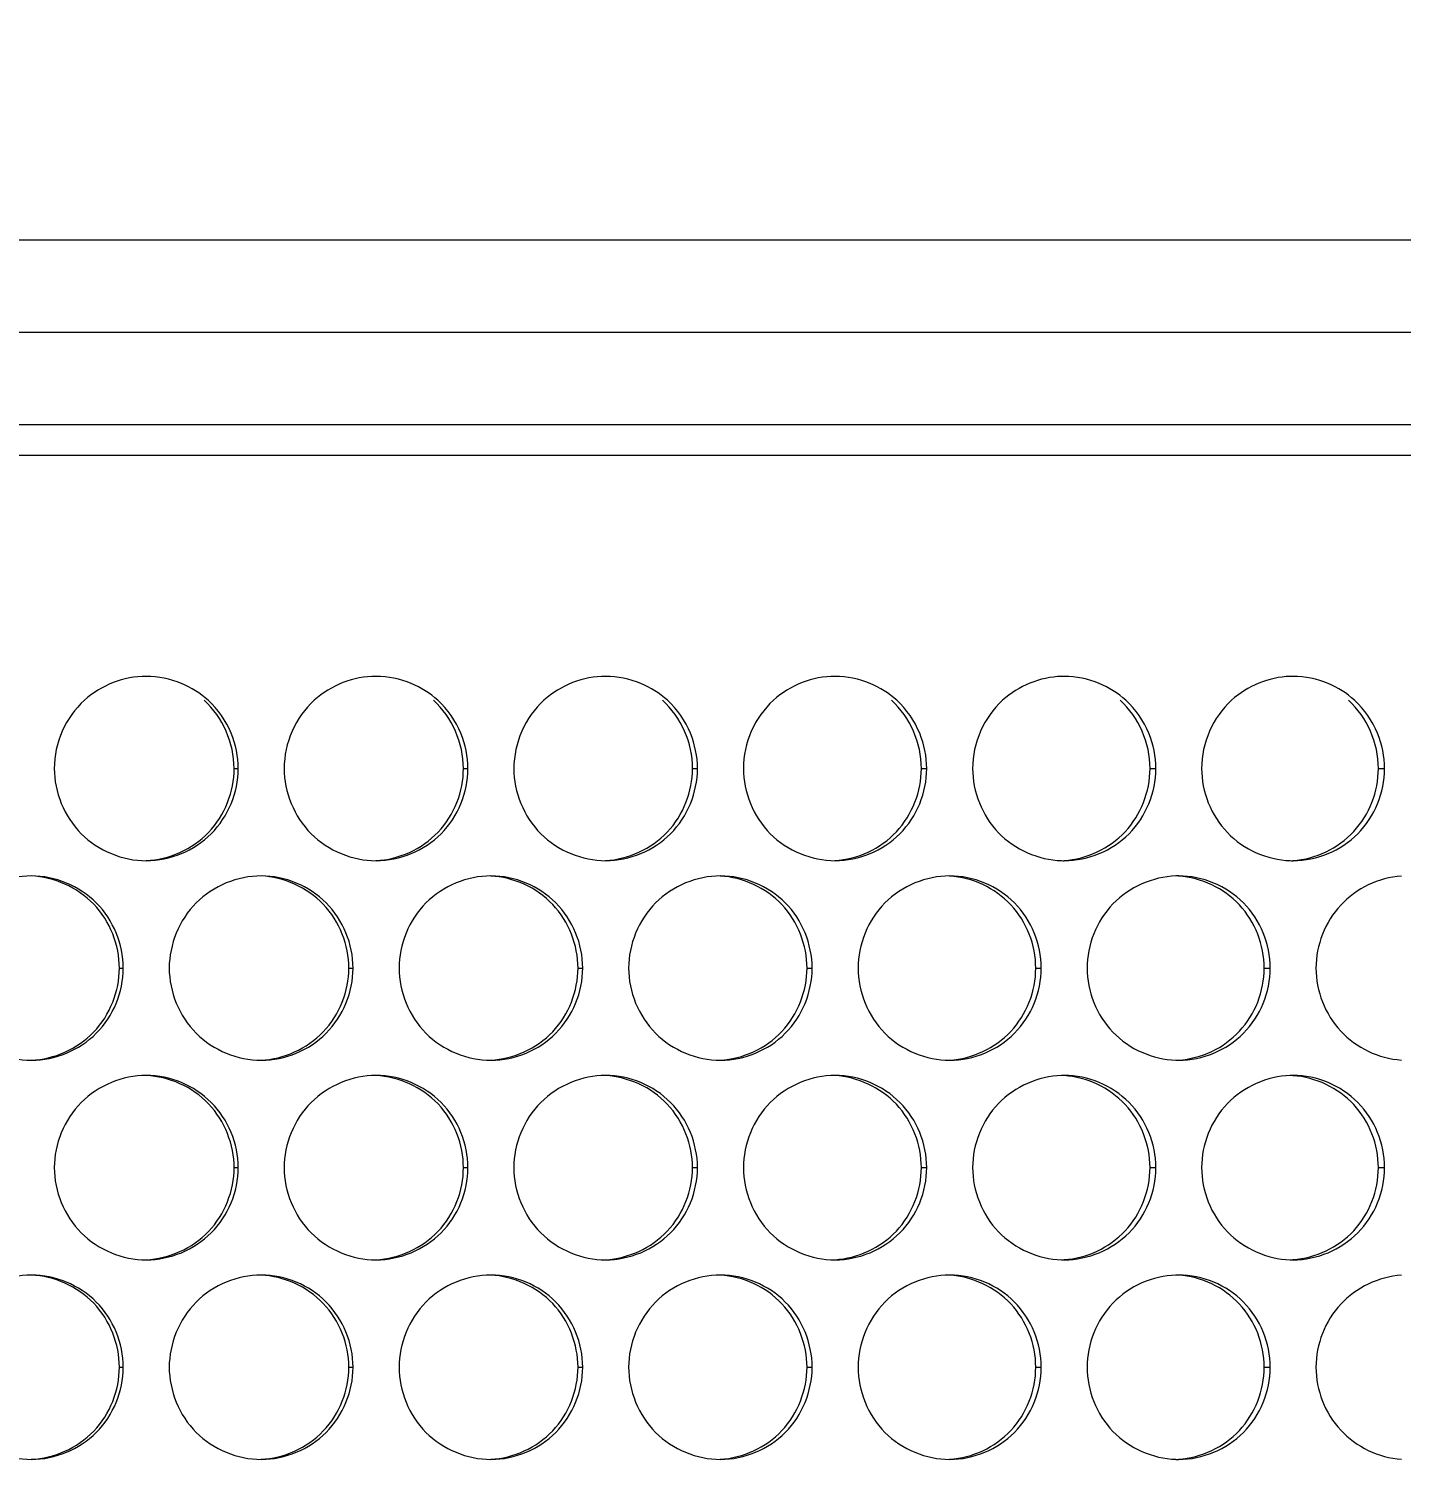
# Model space of a CAD drawing. Header units: millimetres. Extents: x 1177 to 4147, y 93 to 2194.
# Drawn here: x 1876.17 to 1920.84, y 1882.21 to 1928.77 of the extents above; entities that cross this region are included whole.
import ezdxf

# ---------------------------------------------------------------- set-up
doc = ezdxf.new("R2010")
doc.units = ezdxf.units.MM
doc.header["$LTSCALE"] = 0.1
doc.layers.get('0').update_dxf_attribs({"lineweight": 13})
doc.layers.get('Defpoints').update_dxf_attribs({"lineweight": 9})
doc.layers.add('标注', color=251, linetype='Continuous', lineweight=9)
doc.styles.get("Standard").update_dxf_attribs({"font": 'arial.ttf'})
doc.dimstyles.new('STANDARD 10', dxfattribs={"dimscale": 10, "dimtxt": 2.5, "dimasz": 1.5, "dimexe": 0.5, "dimexo": 0.5, "dimgap": 0.5, "dimtad": 1, "dimtoh": 1, "dimdec": 1, "dimzin": 9, "dimdsep": 46, "dimtxsty": 'Standard', "dimcen": 0, "dimclrd": 256, "dimclre": 256, "dimclrt": 256, "dimadec": 0, "dimazin": 0, "dimtp": 0.01, "dimtm": 0.01, "dimtfac": 1, "dimtdec": 1, "dimtofl": 0, "dimtmove": 0, "dimatfit": 3, "dimfxl": 1, "dimtolj": 1, "dimtzin": 4, "dimlwd": -1, "dimlwe": -1, "dimarcsym": 0})

# ---------------------------------------------------------------- blocks, each defined once
blk = doc.blocks.new('*D19')
at = {"layer": 'Defpoints', "color": 0, "transparency": 16777216}
for p in [(2027.49, 2011.728), (1597.49, 1918.895), (2027.49, 1918.895)]:
    blk.add_point(p, dxfattribs=at)
at = {"layer": '标注', "transparency": 16777216}
for p, q in [((1597.49, 1923.895), (1597.49, 2016.728)), ((2027.49, 1923.895), (2027.49, 2016.728)), ((1612.49, 2011.728), (2012.49, 2011.728))]:
    blk.add_line(p, q, dxfattribs=at)
for points in [[(1612.49, 2014.228), (1612.49, 2009.228), (1597.49, 2011.728)], [(2012.49, 2014.228), (2012.49, 2009.228), (2027.49, 2011.728)]]:
    blk.add_solid(points, dxfattribs=at)
at = {"layer": '标注', "transparency": 16777216, "insert": (1812.49, 2029.501), "char_height": 25, "attachment_point": 5}
blk.add_mtext('\\A1;430', dxfattribs=at)

msp = doc.modelspace()

# ---------------------------------------------------------------- linework, layer by layer
for p, q in [((1600.49, 1921.895), (2024.49, 1921.895)), ((1597.49, 1918.895), (2027.49, 1918.895)), ((1597.49, 1915.895), (2027.49, 1915.895)), ((1598.49, 1914.895), (2026.49, 1914.895))]:
    msp.add_line(p, q)
at = {"layer": '标注'}
for p, q in [((1882.856, 1904.693), (1882.989, 1904.693)), ((1890.319, 1904.693), (1890.466, 1904.693)), ((1897.776, 1904.693), (1897.936, 1904.693)), ((1905.224, 1904.693), (1905.399, 1904.693)), ((1912.665, 1904.693), (1912.853, 1904.693)), ((1920.096, 1904.693), (1920.299, 1904.693)), ((1879.123, 1898.198), (1879.248, 1898.198)), ((1886.589, 1898.198), (1886.728, 1898.198)), ((1894.048, 1898.198), (1894.202, 1898.198)), ((1901.501, 1898.198), (1901.668, 1898.198)), ((1908.946, 1898.198), (1909.127, 1898.198)), ((1916.382, 1898.198), (1916.577, 1898.198)), ((1882.856, 1891.702), (1882.989, 1891.702)), ((1890.319, 1891.702), (1890.466, 1891.702)), ((1897.776, 1891.702), (1897.936, 1891.702)), ((1905.224, 1891.702), (1905.399, 1891.702)), ((1912.665, 1891.702), (1912.853, 1891.702)), ((1920.096, 1891.702), (1920.299, 1891.702)), ((1879.123, 1885.207), (1879.248, 1885.207)), ((1886.589, 1885.207), (1886.728, 1885.207)), ((1894.048, 1885.207), (1894.202, 1885.207)), ((1901.501, 1885.207), (1901.668, 1885.207)), ((1908.946, 1885.207), (1909.127, 1885.207)), ((1916.382, 1885.207), (1916.577, 1885.207))]:
    msp.add_line(p, q, dxfattribs=at)
for centre, radius, start, end in [((1909.873, 1904.877), 2.815, 90.0019, 91.8746), ((1917.322, 1904.883), 2.81, 90.0022, 92.023), ((1909.873, 1904.508), 2.815, 268.1254, 269.9981), ((1917.322, 1904.503), 2.81, 267.977, 269.9978), ((1913.598, 1898.385), 2.813, 90.002, 91.9487), ((1913.598, 1898.01), 2.813, 268.0513, 269.998), ((1909.873, 1891.887), 2.815, 90.0019, 91.8746), ((1917.322, 1891.892), 2.81, 90.0022, 92.023), ((1909.873, 1891.518), 2.815, 268.1254, 269.9981), ((1917.322, 1891.512), 2.81, 267.977, 269.9978), ((1913.598, 1885.395), 2.813, 90.002, 91.9487), ((1913.598, 1885.02), 2.813, 268.0513, 269.998)]:
    msp.add_arc(centre, radius, start, end, dxfattribs=at)
for points, knots in [([(1879.996, 1907.693), (1879.631, 1907.693), (1878.895, 1907.55), (1878.255, 1907.159), (1877.984, 1906.914)], [0, 0, 0, 0, 0.499737, 1, 1, 1, 1]), ([(1887.476, 1907.693), (1887.111, 1907.693), (1886.375, 1907.55), (1885.736, 1907.159), (1885.465, 1906.914)], [0, 0, 0, 0, 0.499685, 1, 1, 1, 1]), ([(1894.949, 1907.693), (1894.584, 1907.693), (1893.849, 1907.55), (1893.211, 1907.159), (1892.94, 1906.914)], [0, 0, 0, 0, 0.499628, 1, 1, 1, 1]), ([(1902.415, 1907.693), (1902.05, 1907.693), (1901.316, 1907.55), (1900.678, 1907.159), (1900.408, 1906.914)], [0, 0, 0, 0, 0.499565, 1, 1, 1, 1]), ([(1909.78, 1907.691), (1909.432, 1907.68), (1908.733, 1907.527), (1908.127, 1907.149), (1907.868, 1906.914)], [0, 0, 0, 0, 0.499588, 1, 1, 1, 1]), ([(1917.223, 1907.691), (1916.875, 1907.679), (1916.18, 1907.525), (1915.577, 1907.148), (1915.32, 1906.914)], [0, 0, 0, 0, 0.499522, 1, 1, 1, 1]), ([(1877.984, 1906.914), (1877.678, 1906.637), (1877.183, 1905.941), (1877.003, 1905.107), (1877.003, 1904.693)], [0, 0, 0, 0, 0.499418, 1, 1, 1, 1]), ([(1882.856, 1904.693), (1882.856, 1905.107), (1882.676, 1905.94), (1882.183, 1906.636), (1881.878, 1906.913)], [0, 0, 0, 0, 0.500756, 1, 1, 1, 1]), ([(1885.465, 1906.914), (1885.159, 1906.637), (1884.665, 1905.94), (1884.485, 1905.107), (1884.485, 1904.693)], [0, 0, 0, 0, 0.499357, 1, 1, 1, 1]), ([(1890.319, 1904.693), (1890.319, 1905.107), (1890.14, 1905.94), (1889.647, 1906.636), (1889.341, 1906.913)], [0, 0, 0, 0, 0.500819, 1, 1, 1, 1]), ([(1892.94, 1906.914), (1892.635, 1906.637), (1892.141, 1905.94), (1891.96, 1905.107), (1891.96, 1904.693)], [0, 0, 0, 0, 0.499291, 1, 1, 1, 1]), ([(1897.776, 1904.693), (1897.776, 1905.107), (1897.596, 1905.94), (1897.104, 1906.636), (1896.799, 1906.913)], [0, 0, 0, 0, 0.50089, 1, 1, 1, 1]), ([(1900.408, 1906.914), (1900.103, 1906.636), (1899.609, 1905.94), (1899.429, 1905.107), (1899.429, 1904.693)], [0, 0, 0, 0, 0.499217, 1, 1, 1, 1]), ([(1905.224, 1904.693), (1905.224, 1905.107), (1905.045, 1905.939), (1904.553, 1906.636), (1904.248, 1906.913)], [0, 0, 0, 0, 0.500967, 1, 1, 1, 1]), ([(1907.868, 1906.914), (1907.563, 1906.636), (1907.07, 1905.94), (1906.89, 1905.107), (1906.89, 1904.693)], [0, 0, 0, 0, 0.499138, 1, 1, 1, 1]), ([(1912.665, 1904.693), (1912.665, 1905.107), (1912.486, 1905.939), (1911.994, 1906.636), (1911.69, 1906.913)], [0, 0, 0, 0, 0.50105, 1, 1, 1, 1]), ([(1915.32, 1906.914), (1915.015, 1906.636), (1914.523, 1905.94), (1914.343, 1905.107), (1914.343, 1904.693)], [0, 0, 0, 0, 0.499051, 1, 1, 1, 1]), ([(1920.096, 1904.693), (1920.096, 1905.106), (1919.918, 1905.939), (1919.427, 1906.636), (1919.123, 1906.913)], [0, 0, 0, 0, 0.50114, 1, 1, 1, 1]), ([(1877.003, 1904.693), (1877.003, 1903.928), (1877.64, 1902.334), (1879.232, 1901.693), (1879.996, 1901.693)], [0, 0, 0, 0, 0.500393, 1, 1, 1, 1]), ([(1879.992, 1901.695), (1880.735, 1901.728), (1882.257, 1902.397), (1882.856, 1903.947), (1882.856, 1904.693)], [0, 0, 0, 0, 0.49925, 1, 1, 1, 1]), ([(1884.485, 1904.693), (1884.485, 1903.928), (1885.121, 1902.335), (1886.712, 1901.693), (1887.476, 1901.693)], [0, 0, 0, 0, 0.50054, 1, 1, 1, 1]), ([(1887.471, 1901.696), (1888.212, 1901.732), (1889.724, 1902.404), (1890.319, 1903.949), (1890.319, 1904.693)], [0, 0, 0, 0, 0.499102, 1, 1, 1, 1]), ([(1891.96, 1904.693), (1891.96, 1903.928), (1892.595, 1902.336), (1894.186, 1901.693), (1894.949, 1901.693)], [0, 0, 0, 0, 0.500703, 1, 1, 1, 1]), ([(1894.944, 1901.697), (1895.681, 1901.736), (1897.186, 1902.412), (1897.776, 1903.951), (1897.776, 1904.693)], [0, 0, 0, 0, 0.49894, 1, 1, 1, 1]), ([(1899.429, 1904.693), (1899.429, 1903.928), (1900.063, 1902.337), (1901.652, 1901.693), (1902.415, 1901.693)], [0, 0, 0, 0, 0.500882, 1, 1, 1, 1]), ([(1902.41, 1901.698), (1903.144, 1901.74), (1904.639, 1902.42), (1905.224, 1903.954), (1905.224, 1904.693)], [0, 0, 0, 0, 0.498764, 1, 1, 1, 1]), ([(1906.89, 1904.693), (1906.89, 1903.942), (1907.497, 1902.383), (1909.034, 1901.719), (1909.78, 1901.694)], [0, 0, 0, 0, 0.501064, 1, 1, 1, 1]), ([(1909.867, 1901.698), (1910.239, 1901.722), (1910.98, 1901.916), (1911.911, 1902.586), (1912.516, 1903.562), (1912.665, 1904.317), (1912.665, 1904.693)], [0, 0, 0, 0, 0.249193, 0.49866, 0.748939, 1, 1, 1, 1]), ([(1914.343, 1904.693), (1914.343, 1903.944), (1914.946, 1902.388), (1916.478, 1901.721), (1917.223, 1901.695)], [0, 0, 0, 0, 0.50127, 1, 1, 1, 1]), ([(1917.316, 1901.699), (1917.686, 1901.725), (1918.423, 1901.921), (1919.348, 1902.592), (1919.949, 1903.566), (1920.096, 1904.319), (1920.096, 1904.693)], [0, 0, 0, 0, 0.249064, 0.498469, 0.748809, 1, 1, 1, 1]), ([(1881.14, 1901.925), (1881.5, 1902.074), (1882.171, 1902.514), (1882.609, 1903.186), (1882.758, 1903.546)], [0, 0, 0, 0, 0.499896, 1, 1, 1, 1]), ([(1888.619, 1901.925), (1888.978, 1902.074), (1889.649, 1902.514), (1890.087, 1903.186), (1890.235, 1903.546)], [0, 0, 0, 0, 0.499813, 1, 1, 1, 1]), ([(1896.091, 1901.925), (1896.45, 1902.074), (1897.12, 1902.514), (1897.557, 1903.186), (1897.706, 1903.546)], [0, 0, 0, 0, 0.499722, 1, 1, 1, 1]), ([(1903.556, 1901.925), (1903.914, 1902.074), (1904.584, 1902.514), (1905.02, 1903.186), (1905.169, 1903.546)], [0, 0, 0, 0, 0.499622, 1, 1, 1, 1]), ([(1911.012, 1901.925), (1911.37, 1902.074), (1912.039, 1902.514), (1912.475, 1903.186), (1912.623, 1903.546)], [0, 0, 0, 0, 0.499513, 1, 1, 1, 1]), ([(1918.46, 1901.925), (1918.818, 1902.074), (1919.486, 1902.515), (1919.921, 1903.186), (1920.069, 1903.546)], [0, 0, 0, 0, 0.499396, 1, 1, 1, 1]), ([(1876.254, 1901.198), (1875.49, 1901.198), (1873.897, 1900.556), (1873.259, 1898.963), (1873.259, 1898.198)], [0, 0, 0, 0, 0.499675, 1, 1, 1, 1]), ([(1879.123, 1898.198), (1879.123, 1898.945), (1878.52, 1900.497), (1876.995, 1901.165), (1876.25, 1901.195)], [0, 0, 0, 0, 0.500682, 1, 1, 1, 1]), ([(1879.017, 1899.345), (1878.868, 1899.705), (1878.429, 1900.377), (1877.758, 1900.817), (1877.399, 1900.966)], [0, 0, 0, 0, 0.500066, 1, 1, 1, 1]), ([(1883.737, 1901.198), (1882.973, 1901.198), (1881.381, 1900.556), (1880.744, 1898.963), (1880.744, 1898.198)], [0, 0, 0, 0, 0.499536, 1, 1, 1, 1]), ([(1886.589, 1898.198), (1886.589, 1898.942), (1885.991, 1900.49), (1884.474, 1901.161), (1883.733, 1901.195)], [0, 0, 0, 0, 0.500822, 1, 1, 1, 1]), ([(1886.497, 1899.345), (1886.349, 1899.705), (1885.911, 1900.377), (1885.24, 1900.816), (1884.88, 1900.966)], [0, 0, 0, 0, 0.500144, 1, 1, 1, 1]), ([(1891.213, 1901.198), (1890.45, 1901.198), (1888.859, 1900.555), (1888.223, 1898.963), (1888.223, 1898.198)], [0, 0, 0, 0, 0.499381, 1, 1, 1, 1]), ([(1894.048, 1898.198), (1894.048, 1898.94), (1893.456, 1900.482), (1891.947, 1901.157), (1891.209, 1901.194)], [0, 0, 0, 0, 0.500977, 1, 1, 1, 1]), ([(1893.971, 1899.345), (1893.823, 1899.705), (1893.385, 1900.376), (1892.715, 1900.816), (1892.356, 1900.966)], [0, 0, 0, 0, 0.500231, 1, 1, 1, 1]), ([(1898.683, 1901.198), (1897.92, 1901.198), (1896.33, 1900.554), (1895.696, 1898.963), (1895.696, 1898.198)], [0, 0, 0, 0, 0.49921, 1, 1, 1, 1]), ([(1901.501, 1898.198), (1901.501, 1898.938), (1900.913, 1900.475), (1899.414, 1901.152), (1898.678, 1901.193)], [0, 0, 0, 0, 0.501146, 1, 1, 1, 1]), ([(1901.438, 1899.345), (1901.29, 1899.705), (1900.853, 1900.376), (1900.183, 1900.816), (1899.824, 1900.966)], [0, 0, 0, 0, 0.500327, 1, 1, 1, 1]), ([(1906.145, 1901.198), (1905.383, 1901.198), (1903.794, 1900.554), (1903.161, 1898.962), (1903.161, 1898.198)], [0, 0, 0, 0, 0.499023, 1, 1, 1, 1]), ([(1908.946, 1898.198), (1908.946, 1898.574), (1908.797, 1899.33), (1908.189, 1900.307), (1907.255, 1900.977), (1906.512, 1901.17), (1906.139, 1901.192)], [0, 0, 0, 0, 0.251, 0.50125, 0.750747, 1, 1, 1, 1]), ([(1908.897, 1899.345), (1908.749, 1899.705), (1908.312, 1900.376), (1907.643, 1900.816), (1907.285, 1900.966)], [0, 0, 0, 0, 0.500431, 1, 1, 1, 1]), ([(1913.503, 1901.196), (1912.757, 1901.171), (1911.222, 1900.505), (1910.618, 1898.947), (1910.618, 1898.198)], [0, 0, 0, 0, 0.498835, 1, 1, 1, 1]), ([(1916.382, 1898.198), (1916.382, 1898.572), (1916.234, 1899.327), (1915.63, 1900.302), (1914.703, 1900.972), (1913.964, 1901.167), (1913.593, 1901.192)], [0, 0, 0, 0, 0.251125, 0.501434, 0.75087, 1, 1, 1, 1]), ([(1916.347, 1899.345), (1916.199, 1899.705), (1915.764, 1900.376), (1915.095, 1900.816), (1914.737, 1900.966)], [0, 0, 0, 0, 0.500544, 1, 1, 1, 1]), ([(1920.845, 1901.191), (1920.475, 1901.165), (1919.738, 1900.967), (1918.814, 1900.296), (1918.213, 1899.323), (1918.066, 1898.571), (1918.066, 1898.198)], [0, 0, 0, 0, 0.249218, 0.498711, 0.748995, 1, 1, 1, 1]), ([(1873.259, 1898.198), (1873.259, 1897.432), (1873.897, 1895.839), (1875.49, 1895.198), (1876.254, 1895.198)], [0, 0, 0, 0, 0.500325, 1, 1, 1, 1]), ([(1876.25, 1895.2), (1876.995, 1895.23), (1878.52, 1895.898), (1879.123, 1897.451), (1879.123, 1898.198)], [0, 0, 0, 0, 0.499318, 1, 1, 1, 1]), ([(1880.744, 1898.198), (1880.744, 1897.433), (1881.381, 1895.84), (1882.973, 1895.198), (1883.737, 1895.198)], [0, 0, 0, 0, 0.500464, 1, 1, 1, 1]), ([(1883.733, 1895.201), (1884.474, 1895.235), (1885.991, 1895.906), (1886.589, 1897.453), (1886.589, 1898.198)], [0, 0, 0, 0, 0.499178, 1, 1, 1, 1]), ([(1888.223, 1898.198), (1888.223, 1897.433), (1888.859, 1895.84), (1890.45, 1895.198), (1891.213, 1895.198)], [0, 0, 0, 0, 0.500619, 1, 1, 1, 1]), ([(1891.209, 1895.201), (1891.947, 1895.239), (1893.456, 1895.913), (1894.048, 1897.455), (1894.048, 1898.198)], [0, 0, 0, 0, 0.499023, 1, 1, 1, 1]), ([(1895.696, 1898.198), (1895.696, 1897.433), (1896.33, 1895.841), (1897.92, 1895.198), (1898.683, 1895.198)], [0, 0, 0, 0, 0.50079, 1, 1, 1, 1]), ([(1898.678, 1895.202), (1899.414, 1895.243), (1900.913, 1895.921), (1901.501, 1897.457), (1901.501, 1898.198)], [0, 0, 0, 0, 0.498854, 1, 1, 1, 1]), ([(1903.161, 1898.198), (1903.161, 1897.433), (1903.794, 1895.842), (1905.383, 1895.198), (1906.145, 1895.198)], [0, 0, 0, 0, 0.500977, 1, 1, 1, 1]), ([(1906.139, 1895.203), (1906.512, 1895.225), (1907.255, 1895.418), (1908.189, 1896.088), (1908.797, 1897.065), (1908.946, 1897.822), (1908.946, 1898.198)], [0, 0, 0, 0, 0.249253, 0.49875, 0.749, 1, 1, 1, 1]), ([(1910.618, 1898.198), (1910.618, 1897.448), (1911.222, 1895.89), (1912.757, 1895.225), (1913.503, 1895.199)], [0, 0, 0, 0, 0.501165, 1, 1, 1, 1]), ([(1913.593, 1895.204), (1913.964, 1895.228), (1914.703, 1895.423), (1915.63, 1896.094), (1916.234, 1897.069), (1916.382, 1897.823), (1916.382, 1898.198)], [0, 0, 0, 0, 0.24913, 0.498566, 0.748875, 1, 1, 1, 1]), ([(1918.066, 1898.198), (1918.066, 1897.824), (1918.213, 1897.072), (1918.814, 1896.099), (1919.738, 1895.428), (1920.475, 1895.231), (1920.845, 1895.205)], [0, 0, 0, 0, 0.251005, 0.501289, 0.750782, 1, 1, 1, 1]), ([(1877.399, 1895.429), (1877.758, 1895.579), (1878.429, 1896.019), (1878.868, 1896.69), (1879.017, 1897.05)], [0, 0, 0, 0, 0.499934, 1, 1, 1, 1]), ([(1884.88, 1895.429), (1885.24, 1895.579), (1885.911, 1896.019), (1886.349, 1896.69), (1886.497, 1897.05)], [0, 0, 0, 0, 0.499856, 1, 1, 1, 1]), ([(1892.356, 1895.429), (1892.715, 1895.579), (1893.385, 1896.019), (1893.823, 1896.69), (1893.971, 1897.05)], [0, 0, 0, 0, 0.499769, 1, 1, 1, 1]), ([(1899.824, 1895.429), (1900.183, 1895.579), (1900.853, 1896.019), (1901.29, 1896.691), (1901.438, 1897.05)], [0, 0, 0, 0, 0.499673, 1, 1, 1, 1]), ([(1907.285, 1895.429), (1907.643, 1895.579), (1908.312, 1896.019), (1908.749, 1896.691), (1908.897, 1897.05)], [0, 0, 0, 0, 0.499569, 1, 1, 1, 1]), ([(1914.737, 1895.429), (1915.095, 1895.579), (1915.764, 1896.019), (1916.199, 1896.691), (1916.347, 1897.05)], [0, 0, 0, 0, 0.499456, 1, 1, 1, 1]), ([(1879.996, 1894.702), (1879.232, 1894.702), (1877.64, 1894.061), (1877.003, 1892.468), (1877.003, 1891.702)], [0, 0, 0, 0, 0.499607, 1, 1, 1, 1]), ([(1882.856, 1891.702), (1882.856, 1892.448), (1882.257, 1893.998), (1880.735, 1894.668), (1879.992, 1894.7)], [0, 0, 0, 0, 0.50075, 1, 1, 1, 1]), ([(1882.758, 1892.85), (1882.609, 1893.21), (1882.171, 1893.881), (1881.5, 1894.321), (1881.14, 1894.471)], [0, 0, 0, 0, 0.500104, 1, 1, 1, 1]), ([(1887.476, 1894.702), (1886.712, 1894.702), (1885.121, 1894.06), (1884.485, 1892.467), (1884.485, 1891.702)], [0, 0, 0, 0, 0.49946, 1, 1, 1, 1]), ([(1890.319, 1891.702), (1890.319, 1892.446), (1889.724, 1893.991), (1888.212, 1894.663), (1887.471, 1894.699)], [0, 0, 0, 0, 0.500898, 1, 1, 1, 1]), ([(1890.235, 1892.85), (1890.087, 1893.21), (1889.649, 1893.881), (1888.978, 1894.321), (1888.619, 1894.471)], [0, 0, 0, 0, 0.500187, 1, 1, 1, 1]), ([(1894.949, 1894.702), (1894.186, 1894.702), (1892.595, 1894.059), (1891.96, 1892.467), (1891.96, 1891.702)], [0, 0, 0, 0, 0.499297, 1, 1, 1, 1]), ([(1897.776, 1891.702), (1897.776, 1892.444), (1897.186, 1893.983), (1895.681, 1894.659), (1894.944, 1894.698)], [0, 0, 0, 0, 0.50106, 1, 1, 1, 1]), ([(1897.706, 1892.85), (1897.557, 1893.21), (1897.12, 1893.881), (1896.45, 1894.321), (1896.091, 1894.471)], [0, 0, 0, 0, 0.500278, 1, 1, 1, 1]), ([(1902.415, 1894.702), (1901.652, 1894.702), (1900.063, 1894.059), (1899.429, 1892.467), (1899.429, 1891.702)], [0, 0, 0, 0, 0.499118, 1, 1, 1, 1]), ([(1905.224, 1891.702), (1905.224, 1892.442), (1904.639, 1893.976), (1903.144, 1894.655), (1902.41, 1894.698)], [0, 0, 0, 0, 0.501236, 1, 1, 1, 1]), ([(1905.169, 1892.85), (1905.02, 1893.209), (1904.584, 1893.881), (1903.914, 1894.321), (1903.556, 1894.471)], [0, 0, 0, 0, 0.500378, 1, 1, 1, 1]), ([(1909.78, 1894.701), (1909.034, 1894.676), (1907.497, 1894.012), (1906.89, 1892.453), (1906.89, 1891.702)], [0, 0, 0, 0, 0.498936, 1, 1, 1, 1]), ([(1912.665, 1891.702), (1912.665, 1892.078), (1912.516, 1892.833), (1911.911, 1893.809), (1910.98, 1894.479), (1910.239, 1894.673), (1909.867, 1894.697)], [0, 0, 0, 0, 0.251061, 0.50134, 0.750807, 1, 1, 1, 1]), ([(1912.623, 1892.85), (1912.475, 1893.209), (1912.039, 1893.881), (1911.37, 1894.321), (1911.012, 1894.471)], [0, 0, 0, 0, 0.500487, 1, 1, 1, 1]), ([(1917.223, 1894.701), (1916.478, 1894.674), (1914.946, 1894.008), (1914.343, 1892.452), (1914.343, 1891.702)], [0, 0, 0, 0, 0.49873, 1, 1, 1, 1]), ([(1920.096, 1891.702), (1920.096, 1892.077), (1919.949, 1892.83), (1919.348, 1893.804), (1918.423, 1894.474), (1917.686, 1894.671), (1917.316, 1894.696)], [0, 0, 0, 0, 0.251191, 0.501531, 0.750936, 1, 1, 1, 1]), ([(1920.069, 1892.85), (1919.921, 1893.209), (1919.486, 1893.881), (1918.818, 1894.321), (1918.46, 1894.471)], [0, 0, 0, 0, 0.500604, 1, 1, 1, 1]), ([(1877.003, 1891.702), (1877.003, 1890.937), (1877.64, 1889.344), (1879.232, 1888.702), (1879.996, 1888.702)], [0, 0, 0, 0, 0.500393, 1, 1, 1, 1]), ([(1879.992, 1888.705), (1880.735, 1888.737), (1882.257, 1889.407), (1882.856, 1890.957), (1882.856, 1891.702)], [0, 0, 0, 0, 0.49925, 1, 1, 1, 1]), ([(1884.485, 1891.702), (1884.485, 1890.937), (1885.121, 1889.345), (1886.712, 1888.702), (1887.476, 1888.702)], [0, 0, 0, 0, 0.50054, 1, 1, 1, 1]), ([(1887.471, 1888.706), (1888.212, 1888.741), (1889.724, 1889.414), (1890.319, 1890.959), (1890.319, 1891.702)], [0, 0, 0, 0, 0.499102, 1, 1, 1, 1]), ([(1891.96, 1891.702), (1891.96, 1890.937), (1892.595, 1889.345), (1894.186, 1888.702), (1894.949, 1888.702)], [0, 0, 0, 0, 0.500703, 1, 1, 1, 1]), ([(1894.944, 1888.706), (1895.681, 1888.746), (1897.186, 1889.422), (1897.776, 1890.961), (1897.776, 1891.702)], [0, 0, 0, 0, 0.49894, 1, 1, 1, 1]), ([(1899.429, 1891.702), (1899.429, 1890.938), (1900.063, 1889.346), (1901.652, 1888.702), (1902.415, 1888.702)], [0, 0, 0, 0, 0.500882, 1, 1, 1, 1]), ([(1902.41, 1888.707), (1903.144, 1888.75), (1904.639, 1889.429), (1905.224, 1890.963), (1905.224, 1891.702)], [0, 0, 0, 0, 0.498764, 1, 1, 1, 1]), ([(1906.89, 1891.702), (1906.89, 1890.952), (1907.497, 1889.393), (1909.034, 1888.728), (1909.78, 1888.704)], [0, 0, 0, 0, 0.501064, 1, 1, 1, 1]), ([(1909.867, 1888.708), (1910.239, 1888.731), (1910.98, 1888.926), (1911.911, 1889.596), (1912.516, 1890.572), (1912.665, 1891.327), (1912.665, 1891.702)], [0, 0, 0, 0, 0.249193, 0.49866, 0.748939, 1, 1, 1, 1]), ([(1914.343, 1891.702), (1914.343, 1890.953), (1914.946, 1889.397), (1916.478, 1888.73), (1917.223, 1888.704)], [0, 0, 0, 0, 0.50127, 1, 1, 1, 1]), ([(1917.316, 1888.709), (1917.686, 1888.734), (1918.423, 1888.931), (1919.348, 1889.601), (1919.949, 1890.575), (1920.096, 1891.328), (1920.096, 1891.702)], [0, 0, 0, 0, 0.249064, 0.498469, 0.748809, 1, 1, 1, 1]), ([(1881.14, 1888.934), (1881.5, 1889.084), (1882.171, 1889.523), (1882.609, 1890.195), (1882.758, 1890.555)], [0, 0, 0, 0, 0.499896, 1, 1, 1, 1]), ([(1888.619, 1888.934), (1888.978, 1889.084), (1889.649, 1889.524), (1890.087, 1890.195), (1890.235, 1890.555)], [0, 0, 0, 0, 0.499813, 1, 1, 1, 1]), ([(1896.091, 1888.934), (1896.45, 1889.084), (1897.12, 1889.524), (1897.557, 1890.195), (1897.706, 1890.555)], [0, 0, 0, 0, 0.499722, 1, 1, 1, 1]), ([(1903.556, 1888.934), (1903.914, 1889.084), (1904.584, 1889.524), (1905.02, 1890.195), (1905.169, 1890.555)], [0, 0, 0, 0, 0.499622, 1, 1, 1, 1]), ([(1911.012, 1888.934), (1911.37, 1889.084), (1912.039, 1889.524), (1912.475, 1890.195), (1912.623, 1890.555)], [0, 0, 0, 0, 0.499513, 1, 1, 1, 1]), ([(1918.46, 1888.934), (1918.818, 1889.084), (1919.486, 1889.524), (1919.921, 1890.196), (1920.069, 1890.555)], [0, 0, 0, 0, 0.499396, 1, 1, 1, 1]), ([(1876.254, 1888.207), (1875.49, 1888.207), (1873.897, 1887.566), (1873.259, 1885.972), (1873.259, 1885.207)], [0, 0, 0, 0, 0.499675, 1, 1, 1, 1]), ([(1879.123, 1885.207), (1879.123, 1885.954), (1878.52, 1887.507), (1876.995, 1888.174), (1876.25, 1888.205)], [0, 0, 0, 0, 0.500682, 1, 1, 1, 1]), ([(1879.017, 1886.354), (1878.868, 1886.714), (1878.429, 1887.386), (1877.758, 1887.826), (1877.399, 1887.975)], [0, 0, 0, 0, 0.500066, 1, 1, 1, 1]), ([(1883.737, 1888.207), (1882.973, 1888.207), (1881.381, 1887.565), (1880.744, 1885.972), (1880.744, 1885.207)], [0, 0, 0, 0, 0.499536, 1, 1, 1, 1]), ([(1886.589, 1885.207), (1886.589, 1885.952), (1885.991, 1887.499), (1884.474, 1888.17), (1883.733, 1888.204)], [0, 0, 0, 0, 0.500822, 1, 1, 1, 1]), ([(1886.497, 1886.354), (1886.349, 1886.714), (1885.911, 1887.386), (1885.24, 1887.826), (1884.88, 1887.975)], [0, 0, 0, 0, 0.500144, 1, 1, 1, 1]), ([(1891.213, 1888.207), (1890.45, 1888.207), (1888.859, 1887.565), (1888.223, 1885.972), (1888.223, 1885.207)], [0, 0, 0, 0, 0.499381, 1, 1, 1, 1]), ([(1894.048, 1885.207), (1894.048, 1885.95), (1893.456, 1887.492), (1891.947, 1888.166), (1891.209, 1888.204)], [0, 0, 0, 0, 0.500977, 1, 1, 1, 1]), ([(1893.971, 1886.354), (1893.823, 1886.714), (1893.385, 1887.386), (1892.715, 1887.826), (1892.356, 1887.975)], [0, 0, 0, 0, 0.500231, 1, 1, 1, 1]), ([(1898.683, 1888.207), (1897.92, 1888.207), (1896.33, 1887.564), (1895.696, 1885.972), (1895.696, 1885.207)], [0, 0, 0, 0, 0.49921, 1, 1, 1, 1]), ([(1901.501, 1885.207), (1901.501, 1885.948), (1900.913, 1887.484), (1899.414, 1888.162), (1898.678, 1888.203)], [0, 0, 0, 0, 0.501146, 1, 1, 1, 1]), ([(1901.438, 1886.354), (1901.29, 1886.714), (1900.853, 1887.386), (1900.183, 1887.826), (1899.824, 1887.975)], [0, 0, 0, 0, 0.500327, 1, 1, 1, 1]), ([(1906.145, 1888.207), (1905.383, 1888.207), (1903.794, 1887.563), (1903.161, 1885.972), (1903.161, 1885.207)], [0, 0, 0, 0, 0.499023, 1, 1, 1, 1]), ([(1908.946, 1885.207), (1908.946, 1885.583), (1908.797, 1886.34), (1908.189, 1887.317), (1907.255, 1887.987), (1906.512, 1888.179), (1906.139, 1888.202)], [0, 0, 0, 0, 0.251, 0.50125, 0.750747, 1, 1, 1, 1]), ([(1908.897, 1886.354), (1908.749, 1886.714), (1908.312, 1887.386), (1907.643, 1887.826), (1907.285, 1887.975)], [0, 0, 0, 0, 0.500431, 1, 1, 1, 1]), ([(1913.503, 1888.206), (1912.757, 1888.18), (1911.222, 1887.515), (1910.618, 1885.957), (1910.618, 1885.207)], [0, 0, 0, 0, 0.498835, 1, 1, 1, 1]), ([(1916.382, 1885.207), (1916.382, 1885.582), (1916.234, 1886.336), (1915.63, 1887.311), (1914.703, 1887.982), (1913.964, 1888.177), (1913.593, 1888.201)], [0, 0, 0, 0, 0.251125, 0.501434, 0.75087, 1, 1, 1, 1]), ([(1916.347, 1886.354), (1916.199, 1886.714), (1915.764, 1887.385), (1915.095, 1887.826), (1914.737, 1887.975)], [0, 0, 0, 0, 0.500544, 1, 1, 1, 1]), ([(1920.845, 1888.2), (1920.475, 1888.174), (1919.738, 1887.977), (1918.814, 1887.306), (1918.213, 1886.333), (1918.066, 1885.581), (1918.066, 1885.207)], [0, 0, 0, 0, 0.249218, 0.498711, 0.748995, 1, 1, 1, 1]), ([(1873.259, 1885.207), (1873.259, 1884.442), (1873.897, 1882.849), (1875.49, 1882.207), (1876.254, 1882.207)], [0, 0, 0, 0, 0.500325, 1, 1, 1, 1]), ([(1876.25, 1882.21), (1876.995, 1882.24), (1878.52, 1882.908), (1879.123, 1884.46), (1879.123, 1885.207)], [0, 0, 0, 0, 0.499318, 1, 1, 1, 1]), ([(1880.744, 1885.207), (1880.744, 1884.442), (1881.381, 1882.849), (1882.973, 1882.207), (1883.737, 1882.207)], [0, 0, 0, 0, 0.500464, 1, 1, 1, 1]), ([(1883.733, 1882.21), (1884.474, 1882.244), (1885.991, 1882.915), (1886.589, 1884.462), (1886.589, 1885.207)], [0, 0, 0, 0, 0.499178, 1, 1, 1, 1]), ([(1888.223, 1885.207), (1888.223, 1884.442), (1888.859, 1882.85), (1890.45, 1882.207), (1891.213, 1882.207)], [0, 0, 0, 0, 0.500619, 1, 1, 1, 1]), ([(1891.209, 1882.211), (1891.947, 1882.248), (1893.456, 1882.923), (1894.048, 1884.465), (1894.048, 1885.207)], [0, 0, 0, 0, 0.499023, 1, 1, 1, 1]), ([(1895.696, 1885.207), (1895.696, 1884.442), (1896.33, 1882.851), (1897.92, 1882.207), (1898.683, 1882.207)], [0, 0, 0, 0, 0.50079, 1, 1, 1, 1]), ([(1898.678, 1882.212), (1899.414, 1882.253), (1900.913, 1882.93), (1901.501, 1884.467), (1901.501, 1885.207)], [0, 0, 0, 0, 0.498854, 1, 1, 1, 1]), ([(1903.161, 1885.207), (1903.161, 1884.442), (1903.794, 1882.851), (1905.383, 1882.207), (1906.145, 1882.207)], [0, 0, 0, 0, 0.500977, 1, 1, 1, 1]), ([(1906.139, 1882.212), (1906.512, 1882.235), (1907.255, 1882.428), (1908.189, 1883.097), (1908.797, 1884.075), (1908.946, 1884.831), (1908.946, 1885.207)], [0, 0, 0, 0, 0.249253, 0.49875, 0.749, 1, 1, 1, 1]), ([(1910.618, 1885.207), (1910.618, 1884.457), (1911.222, 1882.9), (1912.757, 1882.234), (1913.503, 1882.209)], [0, 0, 0, 0, 0.501165, 1, 1, 1, 1]), ([(1913.593, 1882.213), (1913.964, 1882.238), (1914.703, 1882.433), (1915.63, 1883.103), (1916.234, 1884.078), (1916.382, 1884.832), (1916.382, 1885.207)], [0, 0, 0, 0, 0.24913, 0.498566, 0.748875, 1, 1, 1, 1]), ([(1918.066, 1885.207), (1918.066, 1884.833), (1918.213, 1884.081), (1918.814, 1883.109), (1919.738, 1882.438), (1920.475, 1882.24), (1920.845, 1882.214)], [0, 0, 0, 0, 0.251005, 0.501289, 0.750782, 1, 1, 1, 1]), ([(1877.399, 1882.439), (1877.758, 1882.588), (1878.429, 1883.028), (1878.868, 1883.7), (1879.017, 1884.06)], [0, 0, 0, 0, 0.499934, 1, 1, 1, 1]), ([(1884.88, 1882.439), (1885.24, 1882.588), (1885.911, 1883.028), (1886.349, 1883.7), (1886.497, 1884.06)], [0, 0, 0, 0, 0.499856, 1, 1, 1, 1]), ([(1892.356, 1882.439), (1892.715, 1882.588), (1893.385, 1883.028), (1893.823, 1883.7), (1893.971, 1884.06)], [0, 0, 0, 0, 0.499769, 1, 1, 1, 1]), ([(1899.824, 1882.439), (1900.183, 1882.588), (1900.853, 1883.029), (1901.29, 1883.7), (1901.438, 1884.06)], [0, 0, 0, 0, 0.499673, 1, 1, 1, 1]), ([(1907.285, 1882.439), (1907.643, 1882.588), (1908.312, 1883.029), (1908.749, 1883.7), (1908.897, 1884.06)], [0, 0, 0, 0, 0.499569, 1, 1, 1, 1]), ([(1914.737, 1882.439), (1915.095, 1882.588), (1915.764, 1883.029), (1916.199, 1883.7), (1916.347, 1884.06)], [0, 0, 0, 0, 0.499456, 1, 1, 1, 1])]:
    msp.add_open_spline(points, degree=3, knots=knots, dxfattribs=at)
for points in [[(1881.14, 1907.461), (1880.781, 1907.61), (1880.385, 1907.693), (1879.996, 1907.693)], [(1882.008, 1906.914), (1881.754, 1907.143), (1881.456, 1907.33), (1881.14, 1907.461)], [(1888.619, 1907.461), (1888.26, 1907.61), (1887.865, 1907.693), (1887.476, 1907.693)], [(1889.486, 1906.914), (1889.233, 1907.143), (1888.934, 1907.33), (1888.619, 1907.461)], [(1896.091, 1907.461), (1895.732, 1907.61), (1895.337, 1907.693), (1894.949, 1907.693)], [(1896.957, 1906.914), (1896.704, 1907.143), (1896.406, 1907.33), (1896.091, 1907.461)], [(1903.556, 1907.461), (1903.197, 1907.61), (1902.803, 1907.693), (1902.415, 1907.693)], [(1904.421, 1906.914), (1904.168, 1907.143), (1903.871, 1907.33), (1903.556, 1907.461)], [(1911.012, 1907.461), (1910.654, 1907.61), (1910.26, 1907.693), (1909.872, 1907.693)], [(1911.876, 1906.914), (1911.624, 1907.143), (1911.327, 1907.33), (1911.012, 1907.461)], [(1918.46, 1907.461), (1918.103, 1907.61), (1917.709, 1907.693), (1917.322, 1907.693)], [(1919.323, 1906.914), (1919.071, 1907.143), (1918.774, 1907.33), (1918.46, 1907.461)], [(1882.758, 1905.84), (1882.591, 1906.244), (1882.331, 1906.621), (1882.008, 1906.914)], [(1890.235, 1905.84), (1890.069, 1906.243), (1889.809, 1906.621), (1889.486, 1906.914)], [(1897.706, 1905.84), (1897.539, 1906.243), (1897.28, 1906.621), (1896.957, 1906.914)], [(1905.169, 1905.84), (1905.002, 1906.243), (1904.743, 1906.62), (1904.421, 1906.914)], [(1912.623, 1905.84), (1912.457, 1906.243), (1912.199, 1906.62), (1911.876, 1906.914)], [(1920.069, 1905.84), (1919.903, 1906.243), (1919.645, 1906.62), (1919.323, 1906.914)], [(1882.989, 1904.693), (1882.989, 1905.083), (1882.907, 1905.48), (1882.758, 1905.84)], [(1890.466, 1904.693), (1890.466, 1905.083), (1890.384, 1905.48), (1890.235, 1905.84)], [(1897.936, 1904.693), (1897.936, 1905.083), (1897.854, 1905.479), (1897.706, 1905.84)], [(1905.399, 1904.693), (1905.399, 1905.083), (1905.317, 1905.479), (1905.169, 1905.84)], [(1912.853, 1904.693), (1912.853, 1905.083), (1912.772, 1905.479), (1912.623, 1905.84)], [(1920.299, 1904.693), (1920.299, 1905.083), (1920.217, 1905.479), (1920.069, 1905.84)], [(1882.758, 1903.546), (1882.907, 1903.906), (1882.989, 1904.303), (1882.989, 1904.693)], [(1890.235, 1903.546), (1890.384, 1903.906), (1890.466, 1904.303), (1890.466, 1904.693)], [(1897.706, 1903.546), (1897.854, 1903.906), (1897.936, 1904.303), (1897.936, 1904.693)], [(1905.169, 1903.546), (1905.317, 1903.906), (1905.399, 1904.303), (1905.399, 1904.693)], [(1912.623, 1903.546), (1912.772, 1903.906), (1912.853, 1904.303), (1912.853, 1904.693)], [(1920.069, 1903.546), (1920.217, 1903.906), (1920.299, 1904.303), (1920.299, 1904.693)], [(1879.996, 1901.693), (1880.385, 1901.693), (1880.781, 1901.775), (1881.14, 1901.925)], [(1887.476, 1901.693), (1887.865, 1901.693), (1888.26, 1901.775), (1888.619, 1901.925)], [(1894.949, 1901.693), (1895.337, 1901.693), (1895.732, 1901.775), (1896.091, 1901.925)], [(1902.415, 1901.693), (1902.803, 1901.693), (1903.197, 1901.775), (1903.556, 1901.925)], [(1909.872, 1901.693), (1910.26, 1901.693), (1910.654, 1901.775), (1911.012, 1901.925)], [(1917.322, 1901.693), (1917.709, 1901.693), (1918.103, 1901.775), (1918.46, 1901.925)], [(1877.399, 1900.966), (1877.039, 1901.115), (1876.643, 1901.198), (1876.254, 1901.198)], [(1884.88, 1900.966), (1884.521, 1901.115), (1884.126, 1901.198), (1883.737, 1901.198)], [(1892.356, 1900.966), (1891.997, 1901.115), (1891.602, 1901.198), (1891.213, 1901.198)], [(1899.824, 1900.966), (1899.466, 1901.115), (1899.071, 1901.198), (1898.683, 1901.198)], [(1907.285, 1900.966), (1906.927, 1901.115), (1906.532, 1901.198), (1906.145, 1901.198)], [(1914.737, 1900.966), (1914.38, 1901.115), (1913.986, 1901.198), (1913.598, 1901.198)], [(1879.248, 1898.198), (1879.248, 1898.588), (1879.166, 1898.984), (1879.017, 1899.345)], [(1886.728, 1898.198), (1886.728, 1898.588), (1886.646, 1898.984), (1886.497, 1899.345)], [(1894.202, 1898.198), (1894.202, 1898.588), (1894.12, 1898.984), (1893.971, 1899.345)], [(1901.668, 1898.198), (1901.668, 1898.588), (1901.587, 1898.984), (1901.438, 1899.345)], [(1909.127, 1898.198), (1909.127, 1898.588), (1909.046, 1898.984), (1908.897, 1899.345)], [(1916.577, 1898.198), (1916.577, 1898.588), (1916.496, 1898.984), (1916.347, 1899.345)], [(1879.017, 1897.05), (1879.166, 1897.411), (1879.248, 1897.808), (1879.248, 1898.198)], [(1886.497, 1897.05), (1886.646, 1897.411), (1886.728, 1897.808), (1886.728, 1898.198)], [(1893.971, 1897.05), (1894.12, 1897.411), (1894.202, 1897.808), (1894.202, 1898.198)], [(1901.438, 1897.05), (1901.587, 1897.411), (1901.668, 1897.808), (1901.668, 1898.198)], [(1908.897, 1897.05), (1909.046, 1897.411), (1909.127, 1897.808), (1909.127, 1898.198)], [(1916.347, 1897.05), (1916.496, 1897.411), (1916.577, 1897.808), (1916.577, 1898.198)], [(1876.254, 1895.198), (1876.643, 1895.198), (1877.039, 1895.28), (1877.399, 1895.429)], [(1883.737, 1895.198), (1884.126, 1895.198), (1884.521, 1895.28), (1884.88, 1895.429)], [(1891.213, 1895.198), (1891.602, 1895.198), (1891.997, 1895.28), (1892.356, 1895.429)], [(1898.683, 1895.198), (1899.071, 1895.198), (1899.466, 1895.28), (1899.824, 1895.429)], [(1906.145, 1895.198), (1906.532, 1895.198), (1906.927, 1895.28), (1907.285, 1895.429)], [(1913.598, 1895.198), (1913.986, 1895.198), (1914.38, 1895.28), (1914.737, 1895.429)], [(1881.14, 1894.471), (1880.781, 1894.62), (1880.385, 1894.702), (1879.996, 1894.702)], [(1888.619, 1894.471), (1888.26, 1894.62), (1887.865, 1894.702), (1887.476, 1894.702)], [(1896.091, 1894.471), (1895.732, 1894.62), (1895.337, 1894.702), (1894.949, 1894.702)], [(1903.556, 1894.471), (1903.197, 1894.62), (1902.803, 1894.702), (1902.415, 1894.702)], [(1911.012, 1894.471), (1910.654, 1894.62), (1910.26, 1894.702), (1909.872, 1894.702)], [(1918.46, 1894.471), (1918.103, 1894.62), (1917.709, 1894.702), (1917.322, 1894.702)], [(1882.989, 1891.702), (1882.989, 1892.093), (1882.907, 1892.489), (1882.758, 1892.85)], [(1890.466, 1891.702), (1890.466, 1892.092), (1890.384, 1892.489), (1890.235, 1892.85)], [(1897.936, 1891.702), (1897.936, 1892.092), (1897.854, 1892.489), (1897.706, 1892.85)], [(1905.399, 1891.702), (1905.399, 1892.092), (1905.317, 1892.489), (1905.169, 1892.85)], [(1912.853, 1891.702), (1912.853, 1892.092), (1912.772, 1892.489), (1912.623, 1892.85)], [(1920.299, 1891.702), (1920.299, 1892.092), (1920.217, 1892.489), (1920.069, 1892.85)], [(1882.758, 1890.555), (1882.907, 1890.916), (1882.989, 1891.312), (1882.989, 1891.702)], [(1890.235, 1890.555), (1890.384, 1890.916), (1890.466, 1891.312), (1890.466, 1891.702)], [(1897.706, 1890.555), (1897.854, 1890.916), (1897.936, 1891.312), (1897.936, 1891.702)], [(1905.169, 1890.555), (1905.317, 1890.916), (1905.399, 1891.312), (1905.399, 1891.702)], [(1912.623, 1890.555), (1912.772, 1890.916), (1912.853, 1891.312), (1912.853, 1891.702)], [(1920.069, 1890.555), (1920.217, 1890.916), (1920.299, 1891.312), (1920.299, 1891.702)], [(1879.996, 1888.702), (1880.385, 1888.702), (1880.781, 1888.785), (1881.14, 1888.934)], [(1887.476, 1888.702), (1887.865, 1888.702), (1888.26, 1888.785), (1888.619, 1888.934)], [(1894.949, 1888.702), (1895.337, 1888.702), (1895.732, 1888.785), (1896.091, 1888.934)], [(1902.415, 1888.702), (1902.803, 1888.702), (1903.197, 1888.785), (1903.556, 1888.934)], [(1909.872, 1888.702), (1910.26, 1888.702), (1910.654, 1888.785), (1911.012, 1888.934)], [(1917.322, 1888.702), (1917.709, 1888.702), (1918.103, 1888.785), (1918.46, 1888.934)], [(1877.399, 1887.975), (1877.039, 1888.125), (1876.643, 1888.207), (1876.254, 1888.207)], [(1884.88, 1887.975), (1884.521, 1888.125), (1884.126, 1888.207), (1883.737, 1888.207)], [(1892.356, 1887.975), (1891.997, 1888.125), (1891.602, 1888.207), (1891.213, 1888.207)], [(1899.824, 1887.975), (1899.466, 1888.125), (1899.071, 1888.207), (1898.683, 1888.207)], [(1907.285, 1887.975), (1906.927, 1888.125), (1906.532, 1888.207), (1906.145, 1888.207)], [(1914.737, 1887.975), (1914.38, 1888.125), (1913.986, 1888.207), (1913.598, 1888.207)], [(1879.248, 1885.207), (1879.248, 1885.597), (1879.166, 1885.994), (1879.017, 1886.354)], [(1886.728, 1885.207), (1886.728, 1885.597), (1886.646, 1885.994), (1886.497, 1886.354)], [(1894.202, 1885.207), (1894.202, 1885.597), (1894.12, 1885.994), (1893.971, 1886.354)], [(1901.668, 1885.207), (1901.668, 1885.597), (1901.587, 1885.994), (1901.438, 1886.354)], [(1909.127, 1885.207), (1909.127, 1885.597), (1909.046, 1885.994), (1908.897, 1886.354)], [(1916.577, 1885.207), (1916.577, 1885.597), (1916.496, 1885.994), (1916.347, 1886.354)], [(1879.017, 1884.06), (1879.166, 1884.42), (1879.248, 1884.817), (1879.248, 1885.207)], [(1886.497, 1884.06), (1886.646, 1884.421), (1886.728, 1884.817), (1886.728, 1885.207)], [(1893.971, 1884.06), (1894.12, 1884.421), (1894.202, 1884.817), (1894.202, 1885.207)], [(1901.438, 1884.06), (1901.587, 1884.421), (1901.668, 1884.817), (1901.668, 1885.207)], [(1908.897, 1884.06), (1909.046, 1884.421), (1909.127, 1884.817), (1909.127, 1885.207)], [(1916.347, 1884.06), (1916.496, 1884.421), (1916.577, 1884.817), (1916.577, 1885.207)], [(1876.254, 1882.207), (1876.643, 1882.207), (1877.039, 1882.29), (1877.399, 1882.439)], [(1883.737, 1882.207), (1884.126, 1882.207), (1884.521, 1882.29), (1884.88, 1882.439)], [(1891.213, 1882.207), (1891.602, 1882.207), (1891.997, 1882.29), (1892.356, 1882.439)], [(1898.683, 1882.207), (1899.071, 1882.207), (1899.466, 1882.29), (1899.824, 1882.439)], [(1906.145, 1882.207), (1906.532, 1882.207), (1906.927, 1882.29), (1907.285, 1882.439)], [(1913.598, 1882.207), (1913.986, 1882.207), (1914.38, 1882.29), (1914.737, 1882.439)]]:
    msp.add_open_spline(points, degree=3, dxfattribs=at)

# ---------------------------------------------------------------- dimensions: what is measured, and where the dimension line sits
dim = msp.add_linear_dim(base=(2027.49, 2011.728), p1=(1597.49, 1918.895), p2=(2027.49, 1918.895), dimstyle='STANDARD 10', dxfattribs=at)
dim.commit()
dim.dimension.update_dxf_attribs({"geometry": '*D19', "text_midpoint": (1812.49, 2029.501)})

doc.saveas('drawing.dxf')
